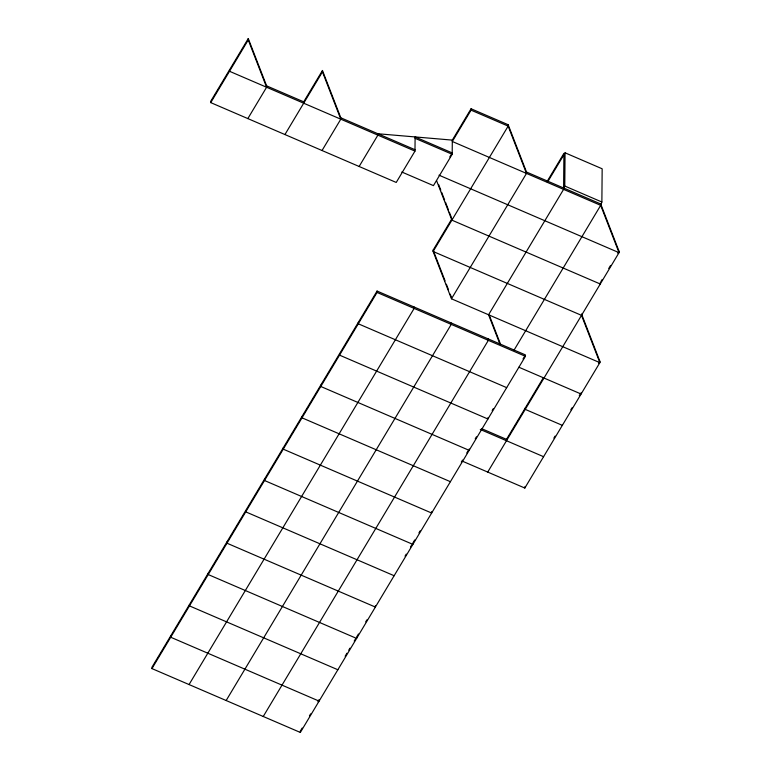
<?xml version="1.0" encoding="UTF-8"?>
<svg xmlns="http://www.w3.org/2000/svg" width="771" height="771" viewBox="0 0 771 771"><rect width="100%" height="100%" fill="white"/><g stroke="black" fill="none" stroke-linecap="round" stroke-linejoin="round"><path stroke-width="1.16" d="M151.954 668.592L151.974 667.204L377.058 291.062L525.446 354.92L525.437 356.308L300.343 732.45L151.954 668.592L377.048 292.45L377.058 291.062M170.728 635.863L170.719 637.241L319.107 701.109L319.117 699.721L317.903 701.745M189.483 604.512L189.473 605.9L337.862 669.758M452.201 152.899L415.106 136.93L414.981 151.106L396.227 182.448L210.743 102.62L210.753 101.242L248.272 38.55L266.612 85.86L266.602 87.248L247.838 118.589M208.247 573.171L208.228 574.559L356.616 638.417L356.626 637.029L358.448 633.993M229.517 69.891L229.498 71.279L414.981 151.106M227.002 541.83L226.992 543.208L375.371 607.066L375.39 605.688M266.602 87.248L248.262 39.938L248.272 38.55M245.756 510.479L245.747 511.867L394.135 575.725M264.52 479.138L264.501 480.516L412.89 544.384L412.899 542.996L414.721 539.96M283.275 447.787L283.265 449.175L431.644 513.033L431.664 511.645M303.697 103.208L303.707 101.82L322.461 70.479L340.801 117.79L340.792 119.177L322.037 150.518M302.03 416.446L302.02 417.834L450.409 481.692M300.343 732.45L300.353 731.062L302.174 728.036M340.792 119.177L322.451 71.867L322.461 70.479M320.794 385.105L320.775 386.483L469.163 450.341L469.173 448.963M339.548 353.754L339.539 355.142L487.918 419L487.937 417.612M358.303 322.413L358.293 323.791L506.682 387.649M414.162 307.031L414.143 308.41L189.059 684.552M600.281 282.62L600.272 284.007L451.883 220.149L451.893 218.762L433.138 250.103L433.129 251.491L451.469 298.801L599.857 362.659L524.82 488.043L462.629 461.28M401.797 172.01L433.437 185.628L452.191 154.277L452.317 140.11L471.071 108.759L508.166 124.729L526.506 172.039L526.497 173.417L451.469 298.801M451.257 322.991L451.247 324.379L226.154 700.521M487.725 472.074L619.026 252.657L600.686 205.346L452.307 141.488L471.062 110.147L471.071 108.759M488.351 338.961L488.342 340.348L263.248 716.481M508.166 124.729L508.156 126.107L526.497 173.417M506.48 440.733L506.499 439.345L543.41 377.665M525.253 408.004L525.244 409.382L562.338 425.351M524.82 488.043L524.839 486.655M563.611 187.999L564.777 186.042L565.066 152.812L602.161 168.782L601.872 202.012L600.686 205.346L514.161 349.947M581.112 392.622L581.093 394.01L518.902 367.237M581.527 313.97L599.867 361.281L599.857 362.659L581.517 315.349L433.129 251.491L508.156 126.107L471.062 110.147M526.506 172.039L600.705 203.968L619.046 251.279L619.026 252.657L438.998 175.181M210.743 102.62L248.262 39.938M284.933 134.559L322.451 71.867M359.132 166.488L377.886 135.137L377.896 133.759L452.317 140.11M449.782 156.937L450.996 154.913M546.967 181.705L563.909 153.39L563.591 189.387L488.563 314.77L500.08 344.473M547.555 182.072L565.066 152.812M309.431 715.902L310.646 713.879M345.138 656.246L346.95 653.21M348.762 650.175L349.976 648.151M354.207 641.077L355.421 639.053M365.705 621.86L366.919 619.845M405.035 556.142L406.25 554.118M410.48 547.044L411.695 545.02M418.952 532.886L420.166 530.862M461.309 462.108L462.523 460.085M466.754 453.001L467.968 450.977M475.225 438.844L476.439 436.829M492.168 410.538L493.382 408.514M523.027 358.968L524.241 356.944M600.888 281.608L602.103 279.584M608.753 268.462L610.574 265.436M617.831 253.302L619.046 251.279M553.877 438.121L555.091 436.097M570.819 409.815L572.034 407.792M579.291 395.658L580.505 393.634M598.653 363.295L599.867 361.281M564.777 186.042L601.872 202.012M415.097 138.317L452.191 154.277M266.612 85.86L303.707 101.82M340.801 117.79L415 149.719M377.048 292.45L525.437 356.308M481.403 428.551L506.499 439.345M480.294 429.466L543.584 456.692M438.68 184.654L440.81 190.158M441.658 192.355L444.645 200.055M445.503 202.262L448.481 209.963M449.339 212.16L451.469 217.663M489.431 315.58L500.09 343.085M436.531 180.539L451.883 220.149M433.138 250.103L445.079 280.914M446.361 284.21L448.491 289.713M450.197 294.117L451.478 297.413"/></g></svg>
